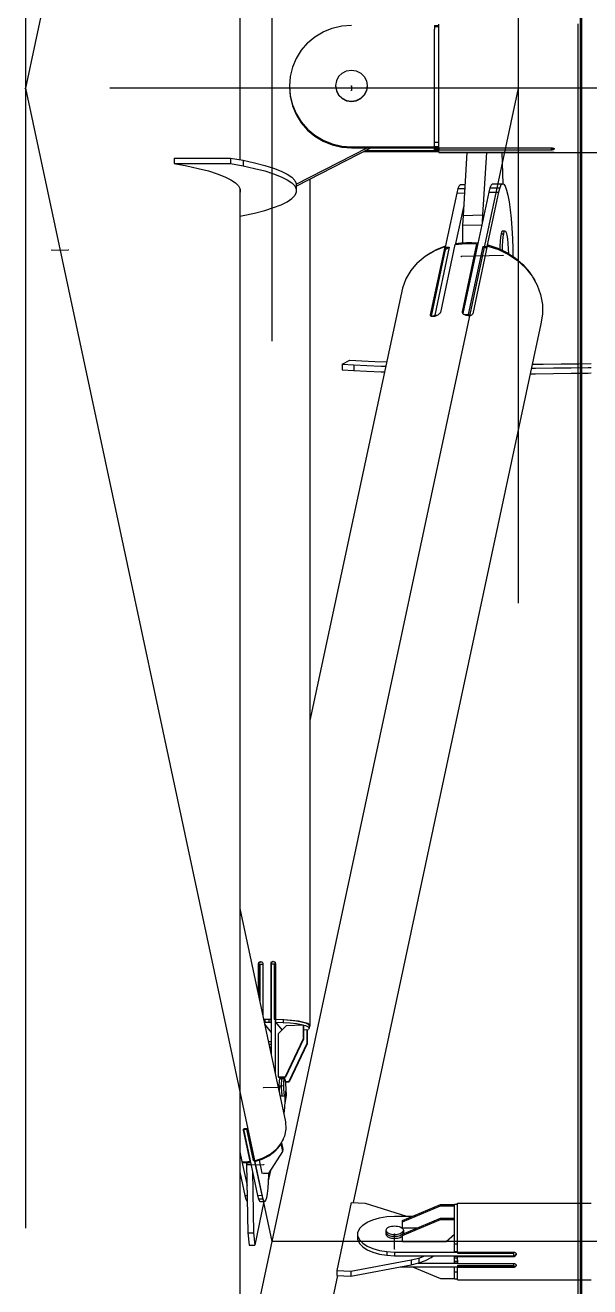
# Model space of a CAD drawing. Header units: millimetres. Extents: x 150209.93 to 150215.05, y 136675.65 to 136679.93.
# Drawn here: x 150213.5084 to 150213.5486, y 136678.8577 to 136678.9474 of the extents above; entities that cross this region are included whole.
import ezdxf

# ---------------------------------------------------------------- set-up
doc = ezdxf.new("R2010")
doc.units = ezdxf.units.MM
doc.header["$LTSCALE"] = 0.25
for name, pattern in [('CENTER', [50.8, 31.75, -6.35, 6.35, -6.35]), ('XKITLINE00', [0]), ('XKITLINE02', [4, 2, -2])]:
    doc.linetypes.add(name, pattern=pattern)

# ---------------------------------------------------------------- blocks, each defined once
blk = doc.blocks.new('çatıı')
at = {"color": 8, "linetype": 'CENTER'}
for p, q in [((22900, 17654.86), (22900, 16010.75)), ((22900, 17380.27), (23075, 16560.27)), ((22987.5, 16970.27), (22900, 16560.27)), ((22987.5, 16970.27), (22987.5, 16150.27)), ((23075, 16877.2), (23075, 15209.12)), ((23429.99, 16560.28), (22900, 16560.27)), ((22900, 16560.27), (22987.5, 16150.27)), ((23075, 16560.27), (22900, 15740.27)), ((23015.8, 16561.06), (23015.8, 16559.49)), ((22909.29, 16502.7), (22915.24, 16502.83)), ((23069.7, 16500.77), (23054.83, 16500.44)), ((22984.52, 16205.01), (22990.47, 16205.14)), ((22978.7, 16177.48), (22984.65, 16177.61)), ((23342.5, 16150.27), (22987.5, 16150.27)), ((23031.16, 16147.65), (23031.16, 16152.9))]:
    blk.add_line(p, q, dxfattribs=at)
at = {"color": 116, "linetype": 'XKITLINE02', "true_color": 0x136734}
for p, q in [((23097.15, 16090.12), (23097.15, 17150.24)), ((23097.68, 16090.06), (23097.68, 17150.18)), ((23096.3, 16537.43), (23096.3, 16583.12))]:
    blk.add_line(p, q, dxfattribs=at)
at = {"color": 8, "linetype": 'XKITLINE00'}
for p, q in [((22976.2, 16590.16), (22976.2, 16534.85)), ((23005.81, 16580.36), (23009, 16581.66)), ((23009, 16581.66), (23012.35, 16582.46)), ((23012.35, 16582.46), (23015.8, 16582.72)), ((23045.3, 16582.61), (23046.8, 16582.61)), ((23045.3, 16582.61), (23045.3, 16582.22)), ((23045.3, 16582.22), (23046.8, 16582.22)), ((23045.3, 16582.22), (23045.3, 16581.26)), ((23045.3, 16539.55), (23045.3, 16581.26)), ((23046.8, 16574.99), (23046.8, 16583.07)), ((23000.24, 16576.38), (22998, 16573.79)), ((23000.24, 16576.38), (23002.86, 16578.59)), ((23002.86, 16578.59), (23005.81, 16580.36)), ((22998, 16573.79), (22996.19, 16570.9)), ((23046.8, 16539.09), (23046.8, 16574.99)), ((22994.87, 16567.76), (22994.07, 16564.45)), ((22996.19, 16570.9), (22994.87, 16567.76)), ((22994.07, 16564.45), (22993.8, 16561.06)), ((23010.47, 16562.91), (23010.2, 16561.2)), ((23011.26, 16564.44), (23010.47, 16562.91)), ((23011.26, 16564.44), (23012.5, 16565.66)), ((23012.5, 16565.66), (23014.06, 16566.45)), ((23014.06, 16566.45), (23015.8, 16566.72)), ((23015.8, 16566.72), (23017.53, 16566.45)), ((23017.53, 16566.45), (23019.09, 16565.66)), ((23019.09, 16565.66), (23020.33, 16564.44)), ((23020.33, 16564.44), (23021.12, 16562.91)), ((23021.12, 16562.91), (23021.4, 16561.2)), ((22993.8, 16561.06), (22993.8, 16560.71)), ((22993.8, 16561.06), (22994.07, 16557.68)), ((22993.8, 16560.71), (22994.07, 16557.33)), ((23010.2, 16561.2), (23010.2, 16561.06)), ((23010.2, 16561.2), (23010.47, 16559.5)), ((23010.2, 16561.06), (23010.47, 16559.36)), ((23010.47, 16559.5), (23011.26, 16557.96)), ((23010.47, 16559.36), (23011.26, 16557.82)), ((23021.12, 16559.5), (23020.33, 16557.96)), ((23021.12, 16559.36), (23020.33, 16557.82)), ((23021.4, 16561.2), (23021.12, 16559.5)), ((23021.4, 16561.06), (23021.12, 16559.36)), ((23021.4, 16561.2), (23021.4, 16561.06)), ((22994.07, 16557.68), (22994.87, 16554.37)), ((22994.07, 16557.33), (22994.87, 16554.02)), ((22994.87, 16554.37), (22996.19, 16551.23)), ((22994.87, 16554.02), (22996.19, 16550.88)), ((23011.26, 16557.96), (23012.5, 16556.74)), ((23011.26, 16557.82), (23012.5, 16556.6)), ((23012.5, 16556.74), (23014.06, 16555.96)), ((23012.5, 16556.6), (23014.06, 16555.82)), ((23014.06, 16555.96), (23015.8, 16555.69)), ((23014.06, 16555.82), (23015.8, 16555.55)), ((23015.8, 16555.69), (23017.53, 16555.96)), ((23015.8, 16555.55), (23017.53, 16555.82)), ((23015.8, 16555.69), (23015.8, 16555.55)), ((23017.53, 16555.96), (23019.09, 16556.74)), ((23017.53, 16555.82), (23019.09, 16556.6)), ((23019.09, 16556.74), (23020.33, 16557.96)), ((23019.09, 16556.6), (23020.33, 16557.82)), ((22996.19, 16551.23), (22998, 16548.33)), ((22996.19, 16550.88), (22998, 16547.98)), ((22998, 16548.33), (23000.24, 16545.75)), ((22998, 16547.98), (23000.24, 16545.4)), ((23000.24, 16545.75), (23002.86, 16543.54)), ((23000.24, 16545.4), (23002.86, 16543.19)), ((23002.86, 16543.54), (23005.81, 16541.77)), ((23002.86, 16543.19), (23005.81, 16541.42)), ((23005.81, 16541.77), (23009, 16540.47)), ((23005.81, 16541.42), (23009, 16540.11)), ((23009, 16540.47), (23012.35, 16539.67)), ((23009, 16540.11), (23012.35, 16539.32)), ((23045.3, 16541.15), (23046.8, 16541.15)), ((22996.23, 16526.18), (23021.35, 16539.05)), ((22996.23, 16525.48), (23022.72, 16539.05)), ((23012.35, 16539.67), (23012.35, 16539.32)), ((23012.35, 16539.67), (23015.8, 16539.41)), ((23012.35, 16539.32), (23015.8, 16539.05)), ((23015.8, 16539.41), (23015.8, 16539.05)), ((23015.8, 16539.41), (23046.8, 16539.41)), ((23015.8, 16539.05), (23086.8, 16539.05)), ((23020.32, 16537.83), (23046.8, 16537.83)), ((23021.01, 16538.18), (23045.3, 16538.18)), ((23045.3, 16539.55), (23046.8, 16539.55)), ((23045.3, 16537.98), (23045.3, 16539.04)), ((23045.3, 16538.82), (23046.8, 16538.82)), ((23045.3, 16538.51), (23046.8, 16538.51)), ((23045.3, 16538.09), (23046.8, 16538.09)), ((23045.3, 16537.98), (23046.8, 16537.98)), ((23046.8, 16539.09), (23086.8, 16539.09)), ((23046.8, 16539.04), (23046.8, 16538.41)), ((23046.8, 16539.04), (23046.8, 16538.82)), ((23046.8, 16538.41), (23086.8, 16538.41)), ((23046.8, 16537.56), (23046.8, 16538.41)), ((23046.8, 16537.56), (23046.8, 16537.48)), ((23046.8, 16537.56), (23086.8, 16537.56)), ((23046.8, 16537.48), (23086.8, 16537.48)), ((23056.83, 16537.48), (23055.49, 16515.08)), ((23063.76, 16537.48), (23062.42, 16515.24)), ((23069.21, 16537.48), (23069.53, 16526.28)), ((23086.8, 16539.09), (23087.11, 16539.07)), ((23086.8, 16539.09), (23086.8, 16539.05)), ((23086.8, 16539.04), (23086.8, 16538.41)), ((23086.8, 16538.41), (23087.11, 16538.42)), ((23086.8, 16537.56), (23086.8, 16537.48)), ((23086.8, 16537.56), (23087.11, 16537.56)), ((23086.8, 16537.48), (23087.11, 16537.48)), ((23087.11, 16539.07), (23087.39, 16539.02)), ((23087.11, 16539.07), (23087.11, 16538.42)), ((23087.11, 16538.42), (23087.39, 16538.45)), ((23087.11, 16537.56), (23087.11, 16537.48)), ((23087.11, 16537.56), (23087.39, 16537.55)), ((23087.11, 16537.48), (23087.39, 16537.47)), ((23087.39, 16539.02), (23087.63, 16538.93)), ((23087.39, 16538.45), (23087.63, 16538.51)), ((23087.39, 16537.55), (23087.63, 16537.53)), ((23087.39, 16537.47), (23087.63, 16537.45)), ((23087.63, 16538.93), (23087.8, 16538.82)), ((23087.63, 16538.51), (23087.8, 16538.57)), ((23087.63, 16537.53), (23087.8, 16537.51)), ((23087.63, 16537.45), (23087.8, 16537.43)), ((23087.8, 16538.82), (23087.88, 16538.74)), ((23087.8, 16538.57), (23087.88, 16538.65)), ((23087.8, 16537.51), (23087.88, 16537.48)), ((23087.8, 16537.43), (23087.88, 16537.45)), ((23087.8, 16537.43), (23242.19, 16537.43)), ((23087.88, 16538.74), (23087.88, 16538.65)), ((23087.88, 16537.48), (23087.88, 16537.45)), ((22952.88, 16535.46), (22952.88, 16533.49)), ((22952.88, 16535.46), (22972.88, 16535.46)), ((22952.88, 16533.49), (22957.34, 16532.67)), ((22952.88, 16533.49), (22972.88, 16533.49)), ((22957.34, 16532.67), (22961.4, 16531.79)), ((22961.4, 16531.79), (22965.01, 16530.85)), ((22972.88, 16535.46), (22972.88, 16533.49)), ((22972.88, 16535.46), (22977.34, 16534.64)), ((22972.88, 16533.49), (22977.34, 16532.67)), ((22977.34, 16534.64), (22977.34, 16532.67)), ((22977.34, 16534.64), (22981.4, 16533.76)), ((22977.34, 16532.67), (22981.4, 16531.79)), ((22981.4, 16533.76), (22985.01, 16532.82)), ((22981.4, 16531.79), (22985.01, 16530.85)), ((22985.01, 16532.82), (22988.16, 16531.83)), ((22988.16, 16531.83), (22990.81, 16530.8)), ((22965.01, 16530.85), (22968.16, 16529.86)), ((22968.16, 16529.86), (22970.81, 16528.83)), ((22970.81, 16528.83), (22972.96, 16527.76)), ((22972.96, 16527.76), (22974.59, 16526.66)), ((22974.59, 16526.66), (22975.68, 16525.54)), ((22985.01, 16530.85), (22988.16, 16529.86)), ((22988.16, 16529.86), (22990.81, 16528.83)), ((22990.81, 16530.8), (22992.96, 16529.73)), ((22990.81, 16528.83), (22992.96, 16527.76)), ((22992.96, 16529.73), (22994.59, 16528.63)), ((22992.96, 16527.76), (22994.59, 16526.66)), ((22994.59, 16528.63), (22995.68, 16527.51)), ((22994.59, 16526.66), (22995.68, 16525.54)), ((22995.68, 16527.51), (22996.23, 16526.38)), ((23001.09, 16527.97), (23001.09, 16226.85)), ((22975.68, 16525.54), (22976.23, 16524.42)), ((22976.2, 16524.48), (22976.2, 16010.75)), ((22976.23, 16523.28), (22976.2, 16523.22)), ((22976.23, 16524.42), (22976.23, 16523.28)), ((22995.68, 16522.15), (22994.59, 16521.03)), ((22995.68, 16525.54), (22996.23, 16524.42)), ((22996.23, 16523.28), (22995.68, 16522.15)), ((22996.23, 16526.38), (22996.23, 16524.42)), ((22996.23, 16524.42), (22996.23, 16523.28)), ((23053.2, 16523.02), (23049.08, 16503.71)), ((23053.61, 16524.58), (23053.2, 16523.02)), ((23053.2, 16523.02), (23055.97, 16523.08)), ((23054.06, 16525.58), (23053.61, 16524.58)), ((23053.61, 16524.58), (23056.06, 16524.63)), ((23054.06, 16525.58), (23054.54, 16525.99)), ((23054.54, 16525.99), (23056.14, 16526.03)), ((23064.6, 16523.28), (23055.4, 16480.18)), ((23068.07, 16523.35), (23063.95, 16504.04)), ((23065.01, 16524.83), (23064.6, 16523.28)), ((23064.6, 16523.28), (23068.07, 16523.35)), ((23065.46, 16525.83), (23065.01, 16524.83)), ((23065.01, 16524.83), (23068.48, 16524.91)), ((23065.46, 16525.83), (23065.94, 16526.25)), ((23065.94, 16526.25), (23069.41, 16526.33)), ((23068.48, 16524.91), (23068.07, 16523.35)), ((23068.93, 16525.91), (23068.48, 16524.91)), ((23068.93, 16525.91), (23069.41, 16526.33)), ((23069.41, 16526.33), (23069.9, 16526.15)), ((23069.9, 16526.15), (23070.39, 16525.4)), ((23070.39, 16525.4), (23070.88, 16524.07)), ((23070.88, 16524.07), (23071.34, 16522.21)), ((23071.34, 16522.21), (23071.78, 16519.86)), ((22985.01, 16516.84), (22988.16, 16517.84)), ((22988.16, 16517.84), (22990.81, 16518.87)), ((22990.81, 16518.87), (22992.96, 16519.94)), ((22992.96, 16519.94), (22994.59, 16521.03)), ((23055.69, 16518.53), (23052.83, 16505.1)), ((23071.78, 16519.86), (23072.17, 16517.08)), ((22976.2, 16514.81), (22977.34, 16515.02)), ((22977.34, 16515.02), (22981.4, 16515.91)), ((22981.4, 16515.91), (22985.01, 16516.84)), ((23055.49, 16515.08), (23055.32, 16511.55)), ((23055.49, 16515.08), (23062.42, 16515.24)), ((23062.42, 16515.24), (23062.29, 16512.48)), ((23072.17, 16517.08), (23072.5, 16513.93)), ((23072.5, 16513.93), (23072.78, 16510.5)), ((23055.32, 16511.55), (23055.23, 16507.77)), ((23055.32, 16511.55), (23062.13, 16511.7)), ((23069.19, 16509.28), (23068.97, 16508.52)), ((23069.44, 16509.61), (23069.19, 16509.28)), ((23069.44, 16509.61), (23070.23, 16509.63)), ((23069.99, 16509.3), (23069.77, 16508.54)), ((23070.23, 16509.63), (23069.99, 16509.3)), ((23070.23, 16509.63), (23070.49, 16509.51)), ((23070.49, 16509.51), (23070.75, 16508.96)), ((23070.75, 16508.96), (23071, 16508)), ((23072.78, 16510.5), (23072.99, 16506.87)), ((23045.98, 16502.95), (23049.19, 16504.22)), ((23052.56, 16504.74), (23047.4, 16480.6)), ((23052.56, 16504.74), (23056.4, 16505.1)), ((23052.82, 16505.09), (23052.75, 16504.76)), ((23052.82, 16505.09), (23054.73, 16505.34)), ((23054.73, 16505.34), (23054.64, 16504.94)), ((23054.73, 16505.34), (23056.66, 16505.45)), ((23060.29, 16504.92), (23055.14, 16480.77)), ((23055.23, 16507.77), (23055.22, 16505.37)), ((23056.4, 16505.1), (23060.29, 16504.92)), ((23056.66, 16505.45), (23058.61, 16505.43)), ((23058.61, 16505.43), (23058.51, 16505)), ((23058.61, 16505.43), (23060.55, 16505.27)), ((23064.03, 16504.23), (23058.88, 16480.09)), ((23060.29, 16504.92), (23060.39, 16503.87)), ((23060.55, 16505.27), (23060.35, 16504.3)), ((23060.35, 16504.3), (23060.41, 16503.64)), ((23060.55, 16505.27), (23060.61, 16504.6)), ((23064.03, 16504.23), (23064.28, 16504.18)), ((23064.29, 16504.57), (23064.21, 16504.2)), ((23064.28, 16504.18), (23068.05, 16502.93)), ((23064.29, 16504.57), (23067.76, 16503.44)), ((23068.65, 16505.9), (23068.56, 16504.17)), ((23068.79, 16507.38), (23068.65, 16505.9)), ((23068.97, 16508.52), (23068.79, 16507.38)), ((23068.97, 16508.52), (23069.77, 16508.54)), ((23069.36, 16504.19), (23069.33, 16502.69)), ((23069.44, 16505.92), (23069.36, 16504.19)), ((23069.58, 16507.39), (23069.44, 16505.92)), ((23069.77, 16508.54), (23069.58, 16507.39)), ((23071, 16508), (23071.22, 16506.68)), ((23071.22, 16506.68), (23071.4, 16505.07)), ((23071.4, 16505.07), (23071.54, 16503.23)), ((23072.99, 16506.87), (23073.13, 16503.13)), ((23039.2, 16498.19), (23041.99, 16500.52)), ((23041.99, 16500.52), (23045.19, 16502.42)), ((23042.41, 16500.77), (23043.02, 16501.26)), ((23043.02, 16501.26), (23045.98, 16502.95)), ((23048.96, 16503.9), (23043.81, 16479.75)), ((23049.06, 16502.82), (23044.04, 16479.31)), ((23049.15, 16502.96), (23044.09, 16479.29)), ((23045.19, 16502.42), (23048.72, 16503.84)), ((23050.54, 16503.74), (23045.38, 16479.6)), ((23045.98, 16502.95), (23045.93, 16502.72)), ((23048.72, 16503.84), (23048.96, 16503.9)), ((23048.96, 16503.9), (23049.06, 16502.82)), ((23049.09, 16503.59), (23049.02, 16503.27)), ((23049.02, 16503.27), (23049.08, 16502.64)), ((23049.08, 16503.71), (23050.54, 16503.74)), ((23049.08, 16503.71), (23049.15, 16502.96)), ((23049.15, 16502.96), (23050.54, 16503.74)), ((23060.39, 16503.87), (23055.34, 16480.24)), ((23062.49, 16504.01), (23057.33, 16479.86)), ((23062.49, 16504.01), (23063.95, 16504.04)), ((23062.49, 16504.01), (23063.84, 16503.37)), ((23063.95, 16504.04), (23063.96, 16503.91)), ((23067.76, 16503.44), (23067.68, 16503.06)), ((23067.76, 16503.44), (23071.03, 16501.88)), ((23068.05, 16502.93), (23071.59, 16501.18)), ((23068.56, 16504.17), (23068.54, 16503.06)), ((23071.03, 16501.88), (23074.02, 16499.92)), ((23071.54, 16503.23), (23071.62, 16501.49)), ((23071.59, 16501.18), (23074.81, 16498.98)), ((23073.13, 16503.13), (23073.17, 16500.48)), ((23074.02, 16499.92), (23076.68, 16497.62)), ((23036.88, 16495.48), (23035.1, 16492.46)), ((23039.2, 16498.19), (23036.88, 16495.48)), ((23074.81, 16498.98), (23077.62, 16496.39)), ((23076.68, 16497.62), (23078.95, 16495.01)), ((23077.62, 16496.39), (23079.97, 16493.46)), ((23035.1, 16492.46), (23033.89, 16489.2)), ((23078.95, 16495.01), (23079.86, 16493.58)), ((23079.97, 16493.46), (23081.78, 16490.27)), ((23080.13, 16493.17), (23080.78, 16492.16)), ((23080.78, 16492.16), (23081.03, 16491.58)), ((23033.89, 16489.2), (23001.09, 16335.51)), ((23081.78, 16490.27), (23083.02, 16486.9)), ((23083.02, 16486.9), (23083.65, 16483.42)), ((23083.65, 16483.42), (23083.67, 16479.94)), ((23043.81, 16479.75), (23043.81, 16479.56)), ((23043.81, 16479.56), (23043.9, 16479.41)), ((23043.9, 16479.41), (23044.08, 16479.29)), ((23044.08, 16479.29), (23044.34, 16479.22)), ((23044.34, 16479.22), (23044.65, 16479.19)), ((23044.65, 16479.19), (23045.02, 16479.22)), ((23044.66, 16479.19), (23045.38, 16479.6)), ((23045.02, 16479.22), (23045.41, 16479.29)), ((23045.38, 16479.6), (23046.32, 16479.62)), ((23045.41, 16479.29), (23045.82, 16479.41)), ((23045.82, 16479.41), (23046.21, 16479.56)), ((23046.21, 16479.56), (23046.58, 16479.75)), ((23046.58, 16479.75), (23046.89, 16479.96)), ((23046.89, 16479.96), (23047.14, 16480.18)), ((23047.28, 16480.36), (23047.14, 16480.18)), ((23047.32, 16480.4), (23047.28, 16480.36)), ((23047.4, 16480.6), (23047.32, 16480.4)), ((23055.14, 16480.77), (23055.14, 16480.57)), ((23055.14, 16480.57), (23055.16, 16480.53)), ((23055.16, 16480.53), (23055.24, 16480.36)), ((23055.24, 16480.36), (23055.42, 16480.15)), ((23055.42, 16480.15), (23055.69, 16479.95)), ((23055.69, 16479.95), (23056.02, 16479.78)), ((23055.93, 16479.83), (23057.33, 16479.86)), ((23056.02, 16479.78), (23056.4, 16479.64)), ((23056.4, 16479.64), (23056.81, 16479.54)), ((23056.81, 16479.54), (23057.24, 16479.49)), ((23057.24, 16479.49), (23057.64, 16479.48)), ((23057.33, 16479.86), (23058.05, 16479.53)), ((23057.64, 16479.48), (23058.02, 16479.52)), ((23058.02, 16479.52), (23058.35, 16479.61)), ((23058.35, 16479.61), (23058.61, 16479.73)), ((23058.61, 16479.73), (23058.79, 16479.9)), ((23058.88, 16480.09), (23058.79, 16479.9)), ((23083.67, 16479.94), (23083.06, 16476.53)), ((23083.06, 16476.53), (23016.39, 16164.09)), ((23012.47, 16462.15), (23015.28, 16463.58)), ((23012.47, 16462.15), (23016.7, 16461.91)), ((23012.47, 16462.15), (23012.47, 16460.15)), ((23012.47, 16460.15), (23016.7, 16459.92)), ((23015.28, 16463.58), (23019.51, 16463.35)), ((23016.7, 16461.91), (23021.33, 16461.7)), ((23016.7, 16461.91), (23016.7, 16459.92)), ((23016.7, 16459.92), (23021.33, 16459.7)), ((23019.51, 16463.35), (23024.15, 16463.13)), ((23021.33, 16461.7), (23026.33, 16461.5)), ((23021.33, 16459.7), (23026.33, 16459.5)), ((23024.15, 16463.13), (23028.29, 16462.97)), ((23026.33, 16461.5), (23027.96, 16461.45)), ((23026.33, 16459.5), (23027.54, 16459.46)), ((23079.7, 16460.79), (23081.16, 16460.79)), ((23080.01, 16462.21), (23083.97, 16462.22)), ((23081.16, 16460.79), (23087.54, 16460.84)), ((23083.97, 16462.22), (23090.35, 16462.27)), ((23087.54, 16460.84), (23093.81, 16460.92)), ((23090.35, 16462.27), (23096.62, 16462.35)), ((23093.81, 16460.92), (23099.93, 16461.02)), ((23096.62, 16462.35), (23101, 16462.42)), ((23099.93, 16461.02), (23101, 16461.04)), ((23079.28, 16458.79), (23081.16, 16458.79)), ((23081.16, 16458.79), (23087.54, 16458.84)), ((23087.54, 16458.84), (23093.81, 16458.92)), ((23093.81, 16458.92), (23099.93, 16459.02)), ((23099.93, 16459.02), (23101, 16459.04)), ((22976.2, 16268.62), (22992.38, 16192.77)), ((22982.75, 16249.18), (22982.69, 16248.92)), ((22982.69, 16248.92), (22982.77, 16248.81)), ((22982.69, 16248.92), (22982.69, 16238.19)), ((22982.85, 16249.42), (22982.75, 16249.18)), ((22982.81, 16249.08), (22982.77, 16248.81)), ((22982.77, 16248.81), (22982.77, 16237.8)), ((22982.93, 16249.32), (22982.81, 16249.08)), ((22982.85, 16248.85), (22983.26, 16248.9)), ((22982.85, 16248.85), (22982.85, 16237.45)), ((22983.03, 16249.61), (22982.87, 16249.44)), ((22982.96, 16249.35), (22982.93, 16249.32)), ((22983.11, 16249.51), (22982.96, 16249.35)), ((22983.03, 16249.61), (22983.26, 16249.74)), ((22983.11, 16249.51), (22983.34, 16249.64)), ((22983.26, 16249.74), (22983.52, 16249.79)), ((22983.26, 16248.9), (22984.3, 16248.92)), ((22983.26, 16248.9), (22983.26, 16235.51)), ((22983.34, 16249.64), (22983.6, 16249.69)), ((22983.52, 16249.79), (22983.78, 16249.76)), ((22983.6, 16249.69), (22983.85, 16249.66)), ((22983.78, 16249.76), (22984.01, 16249.65)), ((22983.85, 16249.66), (22984.09, 16249.55)), ((22984.01, 16249.65), (22984.19, 16249.48)), ((22984.09, 16249.55), (22984.22, 16249.43)), ((22984.19, 16249.48), (22984.31, 16249.25)), ((22984.3, 16248.92), (22984.35, 16248.86)), ((22984.3, 16248.92), (22984.3, 16230.64)), ((22984.31, 16249.25), (22984.35, 16248.99)), ((22984.35, 16248.99), (22984.35, 16230.42)), ((22987.17, 16249.31), (22987.13, 16249.05)), ((22987.13, 16249.05), (22987.2, 16248.95)), ((22987.13, 16249.05), (22987.13, 16229.33)), ((22987.29, 16249.54), (22987.17, 16249.31)), ((22987.17, 16249.31), (22987.25, 16249.21)), ((22987.25, 16249.21), (22987.2, 16248.95)), ((22987.2, 16248.95), (22987.2, 16229.23)), ((22987.37, 16249.44), (22987.25, 16249.21)), ((22987.28, 16248.99), (22988.31, 16249.01)), ((22987.28, 16248.99), (22987.28, 16216.7)), ((22987.29, 16249.54), (22987.48, 16249.73)), ((22987.37, 16249.44), (22987.56, 16249.63)), ((22987.48, 16249.73), (22987.72, 16249.85)), ((22987.56, 16249.63), (22987.79, 16249.75)), ((22987.72, 16249.85), (22987.98, 16249.89)), ((22987.79, 16249.75), (22988.06, 16249.79)), ((22987.98, 16249.89), (22988.25, 16249.85)), ((22988.06, 16249.79), (22988.32, 16249.75)), ((22988.25, 16249.85), (22988.48, 16249.73)), ((22988.31, 16249.01), (22988.8, 16248.98)), ((22988.31, 16249.01), (22988.31, 16229.29)), ((22988.32, 16249.75), (22988.56, 16249.63)), ((22988.48, 16249.73), (22988.67, 16249.55)), ((22988.56, 16249.63), (22988.69, 16249.51)), ((22988.67, 16249.55), (22988.77, 16249.31)), ((22988.77, 16249.31), (22988.84, 16249.05)), ((22988.8, 16248.98), (22988.84, 16248.92)), ((22988.8, 16248.98), (22988.8, 16229.26)), ((22988.84, 16249.05), (22988.84, 16229.34)), ((22987.2, 16245.4), (22987.28, 16245.36)), ((22987.2, 16245.31), (22987.27, 16245.3)), ((22987.2, 16245.22), (22987.28, 16245.13)), ((22984.59, 16229.28), (22985.72, 16229.33)), ((22984.6, 16229.23), (22985.08, 16229.24)), ((22984.81, 16228.25), (22985.08, 16228.26)), ((22984.97, 16227.49), (22987.28, 16224.56)), ((22985.08, 16229.24), (22985.77, 16229.26)), ((22985.08, 16229.24), (22985.08, 16228.26)), ((22985.08, 16228.26), (22985.77, 16228.28)), ((22985.72, 16229.33), (22987.13, 16229.33)), ((22985.77, 16229.26), (22986.47, 16229.27)), ((22985.77, 16228.28), (22986.47, 16228.29)), ((22986.47, 16229.27), (22987.17, 16229.28)), ((22986.47, 16229.27), (22986.47, 16228.29)), ((22986.47, 16228.29), (22987.17, 16228.29)), ((22987.13, 16229.33), (22987.2, 16229.23)), ((22987.17, 16229.28), (22987.17, 16228.29)), ((22987.17, 16229.28), (22987.28, 16229.14)), ((22987.17, 16228.29), (22987.28, 16228.16)), ((22988.31, 16229.29), (22988.76, 16229.3)), ((22988.76, 16229.3), (22988.8, 16229.26)), ((22988.76, 16229.3), (22988.76, 16209.73)), ((22988.84, 16229.34), (22988.89, 16229.27)), ((22988.84, 16229.34), (22991.77, 16229.23)), ((22988.89, 16229.27), (22988.89, 16228.28)), ((22988.89, 16229.27), (22991.55, 16229.17)), ((22988.89, 16228.28), (22991.1, 16225.47)), ((22988.89, 16228.28), (22991.55, 16228.19)), ((22992.73, 16227.12), (22989.75, 16224.1)), ((22991.55, 16229.17), (22991.55, 16228.19)), ((22991.55, 16229.17), (22994.03, 16228.99)), ((22991.55, 16228.19), (22994.03, 16228.01)), ((22991.77, 16229.23), (22994.54, 16229.02)), ((22992.73, 16227.12), (22998.68, 16227.25)), ((22994.03, 16228.99), (22996.25, 16228.73)), ((22994.03, 16228.01), (22996.25, 16227.74)), ((22994.54, 16229.02), (22996.97, 16228.71)), ((22996.25, 16228.73), (22998.09, 16228.39)), ((22996.25, 16227.74), (22998.09, 16227.41)), ((22996.97, 16228.71), (22998.92, 16228.31)), ((22998.09, 16228.39), (22999.49, 16228)), ((22998.09, 16227.41), (22998.66, 16227.25)), ((22998.68, 16227.25), (22998.81, 16227.09)), ((22998.68, 16227.25), (22998.68, 16222.32)), ((22998.68, 16227.24), (22999.49, 16227.02)), ((22998.81, 16227.09), (22998.81, 16222.16)), ((22998.92, 16228.31), (23000.29, 16227.86)), ((22999.49, 16228), (23000.39, 16227.58)), ((22999.49, 16227.02), (23000.39, 16226.59)), ((23000.29, 16227.86), (23001.03, 16227.36)), ((23000.39, 16227.58), (23000.74, 16227.12)), ((23000.39, 16226.59), (23000.74, 16226.14)), ((23000.74, 16226.14), (23000.54, 16225.68)), ((23000.74, 16227.12), (23000.74, 16226.14)), ((23000.74, 16226.57), (23001.09, 16226.85)), ((23001.03, 16227.36), (23001.09, 16226.85)), ((22989.75, 16224.1), (22989.75, 16208.82)), ((22998.68, 16222.32), (22992.23, 16208.87)), ((22998.81, 16222.16), (22992.36, 16208.7)), ((22998.68, 16222.32), (22998.81, 16222.16)), ((22998.81, 16225.56), (22999.98, 16225.59)), ((22999.98, 16225.59), (23000.11, 16225.42)), ((22999.98, 16225.59), (22999.98, 16220.66)), ((23000.1, 16225.43), (23000.54, 16225.68)), ((23000.11, 16225.42), (23000.11, 16220.5)), ((22986.28, 16221.36), (22987.28, 16221.38)), ((22986.47, 16220.47), (22987.28, 16220.49)), ((22986.72, 16219.33), (22987.17, 16219.34)), ((22987.17, 16219.34), (22986.94, 16218.26)), ((22987.28, 16219.74), (22987.17, 16219.34)), ((22999.98, 16220.66), (22993.53, 16207.21)), ((23000.11, 16220.5), (22993.66, 16207.04)), ((22999.98, 16220.66), (23000.11, 16220.5)), ((22989.75, 16208.82), (22992.23, 16208.87)), ((22989.75, 16208.82), (22989.88, 16208.65)), ((22989.88, 16208.65), (22992.36, 16208.7)), ((22990.33, 16208.19), (22990.27, 16208.05)), ((22990.33, 16208.19), (22990.4, 16208.24)), ((22990.4, 16208.24), (22991.19, 16208.26)), ((22991.06, 16208.68), (22991.06, 16208.26)), ((22991.12, 16208.21), (22991.06, 16208.06)), ((22991.12, 16208.21), (22991.06, 16208.06)), ((22991.12, 16208.21), (22991.19, 16208.26)), ((22991.12, 16208.21), (22991.19, 16208.26)), ((22991.19, 16208.26), (22991.99, 16208.28)), ((22991.92, 16208.23), (22991.85, 16208.08)), ((22991.92, 16208.23), (22991.99, 16208.28)), ((22991.99, 16208.28), (22992.06, 16208.23)), ((22992.06, 16208.23), (22992.13, 16208.1)), ((22992.23, 16208.87), (22992.36, 16208.7)), ((22990.09, 16206.67), (22990.07, 16206.18)), ((22990.07, 16206.18), (22990.07, 16205.66)), ((22990.07, 16205.66), (22990.86, 16205.67)), ((22990.07, 16205.66), (22990.07, 16205.12)), ((22990.07, 16205.12), (22990.09, 16204.58)), ((22990.12, 16207.12), (22990.09, 16206.67)), ((22990.09, 16204.58), (22990.12, 16204.06)), ((22990.16, 16207.5), (22990.12, 16207.12)), ((22990.12, 16204.06), (22990.16, 16203.57)), ((22990.21, 16207.81), (22990.16, 16207.5)), ((22990.27, 16208.05), (22990.21, 16207.81)), ((22990.87, 16206.2), (22990.86, 16205.67)), ((22990.87, 16206.2), (22990.86, 16205.67)), ((22990.86, 16205.67), (22991.65, 16205.69)), ((22990.86, 16205.67), (22990.87, 16205.14)), ((22990.86, 16205.67), (22990.87, 16205.14)), ((22990.88, 16206.69), (22990.87, 16206.2)), ((22990.88, 16206.69), (22990.87, 16206.2)), ((22990.87, 16205.14), (22990.88, 16204.6)), ((22990.87, 16205.14), (22990.88, 16204.6)), ((22990.91, 16207.13), (22990.88, 16206.69)), ((22990.91, 16207.13), (22990.88, 16206.69)), ((22990.88, 16204.6), (22990.91, 16204.08)), ((22990.88, 16204.6), (22990.91, 16204.08)), ((22990.95, 16207.52), (22990.91, 16207.13)), ((22990.95, 16207.52), (22990.91, 16207.13)), ((22990.91, 16204.08), (22990.95, 16203.59)), ((22990.91, 16204.08), (22990.95, 16203.59)), ((22991, 16207.83), (22990.95, 16207.52)), ((22991, 16207.83), (22990.95, 16207.52)), ((22991.06, 16208.06), (22991, 16207.83)), ((22991.06, 16208.06), (22991, 16207.83)), ((22991.66, 16206.22), (22991.65, 16205.69)), ((22991.65, 16205.69), (22991.66, 16205.15)), ((22991.68, 16206.71), (22991.66, 16206.22)), ((22991.66, 16205.15), (22991.68, 16204.62)), ((22991.71, 16207.15), (22991.68, 16206.71)), ((22991.68, 16204.62), (22991.71, 16204.1)), ((22991.75, 16207.54), (22991.71, 16207.15)), ((22991.71, 16204.1), (22991.75, 16203.61)), ((22991.8, 16207.85), (22991.75, 16207.54)), ((22991.85, 16208.08), (22991.8, 16207.85)), ((22992.13, 16208.1), (22992.19, 16207.87)), ((22992.19, 16207.87), (22992.26, 16207.57)), ((22992.26, 16207.57), (22992.32, 16207.19)), ((22992.32, 16207.18), (22993.53, 16207.21)), ((22992.32, 16207.19), (22992.37, 16206.75)), ((22992.34, 16207.01), (22993.66, 16207.04)), ((22992.37, 16206.75), (22992.41, 16206.26)), ((22992.41, 16206.26), (22992.44, 16205.74)), ((22992.44, 16205.74), (22992.45, 16205.2)), ((22992.45, 16204.14), (22992.44, 16203.65)), ((22992.45, 16205.2), (22992.46, 16204.66)), ((22992.46, 16204.66), (22992.45, 16204.14)), ((22992.46, 16204.48), (22992.67, 16202.14)), ((22993.53, 16207.21), (22993.66, 16207.04)), ((22990.16, 16203.57), (22990.21, 16203.13)), ((22990.21, 16203.13), (22990.27, 16202.75)), ((22990.27, 16202.75), (22990.33, 16202.45)), ((22990.33, 16202.45), (22990.4, 16202.22)), ((22990.4, 16202.22), (22990.47, 16202.09)), ((22990.47, 16202.09), (22991.26, 16202.1)), ((22990.47, 16202.09), (22990.54, 16202.04)), ((22990.54, 16202.04), (22991.33, 16202.06)), ((22990.95, 16203.59), (22991, 16203.15)), ((22990.95, 16203.59), (22991, 16203.15)), ((22991, 16203.15), (22991.06, 16202.77)), ((22991, 16203.15), (22991.06, 16202.77)), ((22991.06, 16202.77), (22991.12, 16202.46)), ((22991.06, 16202.77), (22991.12, 16202.46)), ((22991.12, 16202.46), (22991.19, 16202.24)), ((22991.12, 16202.46), (22991.19, 16202.24)), ((22991.19, 16202.24), (22991.26, 16202.1)), ((22991.19, 16202.24), (22991.26, 16202.1)), ((22991.26, 16202.1), (22992.06, 16202.12)), ((22991.26, 16202.1), (22991.33, 16202.06)), ((22991.26, 16202.1), (22991.33, 16202.06)), ((22991.33, 16202.06), (22992.13, 16202.08)), ((22991.75, 16203.61), (22991.8, 16203.17)), ((22991.8, 16203.17), (22991.85, 16202.79)), ((22991.85, 16202.79), (22991.92, 16202.48)), ((22991.92, 16202.48), (22991.99, 16202.26)), ((22991.99, 16202.26), (22992.06, 16202.12)), ((22992.14, 16200.33), (22992.03, 16197.9)), ((22992.06, 16202.12), (22992.13, 16202.08)), ((22992.67, 16202.14), (22992.1, 16199.41)), ((22992.13, 16202.08), (22992.19, 16202.13)), ((22992.16, 16202.11), (22992.14, 16200.33)), ((22992.26, 16202.27), (22992.19, 16202.13)), ((22992.32, 16202.51), (22992.26, 16202.27)), ((22992.37, 16202.82), (22992.32, 16202.51)), ((22992.41, 16203.2), (22992.37, 16202.82)), ((22992.44, 16203.65), (22992.41, 16203.2)), ((22991.85, 16195.79), (22991.81, 16195.48)), ((22992.03, 16197.9), (22991.85, 16195.79)), ((22977.42, 16190.2), (22977.59, 16190.33)), ((22977.46, 16190.24), (22978.48, 16190.26)), ((22977.59, 16190.33), (22977.81, 16190.43)), ((22977.81, 16190.43), (22978.06, 16190.48)), ((22978.06, 16190.48), (22978.33, 16190.49)), ((22978.33, 16190.49), (22978.58, 16190.45)), ((22978.48, 16190.26), (22978.74, 16190.39)), ((22978.48, 16190.26), (22980.85, 16179.13)), ((22978.58, 16190.45), (22978.79, 16190.36)), ((22978.79, 16190.36), (22978.92, 16190.24)), ((22992.56, 16190.25), (22992.06, 16187.72)), ((22992.38, 16192.77), (22992.56, 16190.25)), ((22977.33, 16190.06), (22977.32, 16189.91)), ((22977.32, 16189.91), (22979.69, 16178.78)), ((22977.42, 16190.2), (22977.33, 16190.06)), ((22977.4, 16190.17), (22979.73, 16179.28)), ((22977.44, 16190.22), (22982.46, 16166.69)), ((22977.61, 16189.44), (22977.6, 16189.25)), ((22978.92, 16190.24), (22979.01, 16190.12)), ((22979.01, 16190.12), (22981.39, 16178.99)), ((22992.06, 16187.72), (22990.9, 16185.3)), ((22991.45, 16186.34), (22991.15, 16185.81)), ((22991.55, 16186.65), (22991.45, 16186.34)), ((22976.2, 16182.1), (22976.92, 16178.72)), ((22986.5, 16180.79), (22988.57, 16182.37)), ((22991.34, 16182.31), (22986.5, 16174.65)), ((22986.89, 16181.27), (22989.15, 16183.12)), ((22990.24, 16184.24), (22988.57, 16182.37)), ((22990.9, 16185.3), (22989.15, 16183.12)), ((22990.72, 16185.07), (22990.24, 16184.24)), ((22990.75, 16185.09), (22991.34, 16182.31)), ((22990.93, 16185.35), (22991.4, 16183.14)), ((22991.4, 16183.14), (22991.34, 16182.31)), ((22976.91, 16178.72), (22978.73, 16170.16)), ((22976.92, 16178.72), (22978.3, 16178.62)), ((22976.99, 16178.71), (22977.05, 16178.42)), ((22977.05, 16178.42), (22977.74, 16178.39)), ((22977.69, 16178.66), (22977.74, 16178.39)), ((22977.74, 16178.39), (22978.44, 16178.39)), ((22978.3, 16178.62), (22979.69, 16178.78)), ((22978.44, 16178.39), (22979.13, 16178.42)), ((22978.58, 16178.4), (22978.59, 16177.79)), ((22978.59, 16177.79), (22980.09, 16177.83)), ((22978.59, 16177.79), (22979.06, 16153.36)), ((22979.07, 16178.71), (22979.13, 16178.42)), ((22979.13, 16178.42), (22979.83, 16178.48)), ((22979.73, 16179.28), (22979.69, 16178.78)), ((22979.74, 16179.46), (22979.71, 16179.04)), ((22979.71, 16179.04), (22979.83, 16178.48)), ((22979.86, 16178.9), (22979.83, 16178.48)), ((22980.85, 16179.13), (22981.31, 16179.35)), ((22980.85, 16179.13), (22981.3, 16179.14)), ((22981.31, 16179.34), (22981.3, 16179.14)), ((22981.3, 16179.14), (22983.95, 16166.73)), ((22981.39, 16178.99), (22984.24, 16179.87)), ((22981.48, 16179.01), (22981.53, 16178.77)), ((22981.53, 16178.77), (22984.12, 16179.57)), ((22983.03, 16179.23), (22984.02, 16174.6)), ((22984.07, 16179.81), (22984.12, 16179.57)), ((22984.12, 16179.57), (22986.5, 16180.79)), ((22984.24, 16179.87), (22986.89, 16181.27)), ((22976.2, 16175.05), (22978, 16166.6)), ((22976.2, 16174.42), (22976.33, 16174.43)), ((22980.62, 16175.34), (22981.04, 16153.41)), ((22984.02, 16174.6), (22986.5, 16174.65)), ((22984.62, 16174.61), (22984.62, 16174.6)), ((22984.62, 16174.6), (22984.69, 16174.51)), ((22984.69, 16174.51), (22984.76, 16174.53)), ((22984.69, 16174.51), (22985.48, 16174.53)), ((22985.41, 16174.63), (22985.41, 16174.61)), ((22985.41, 16174.63), (22985.41, 16174.61)), ((22985.41, 16174.61), (22985.48, 16174.53)), ((22985.41, 16174.61), (22985.48, 16174.53)), ((22985.48, 16174.53), (22986.28, 16174.55)), ((22985.48, 16174.53), (22985.55, 16174.54)), ((22985.48, 16174.53), (22985.55, 16174.54)), ((22986.2, 16174.65), (22986.21, 16174.63)), ((22986.21, 16174.63), (22986.28, 16174.55)), ((22986.35, 16174.04), (22986.27, 16171.49)), ((22987.05, 16175.51), (22986.28, 16171.9)), ((22986.28, 16174.55), (22986.35, 16174.56)), ((22986.4, 16174.65), (22986.35, 16174.56)), ((22986.35, 16174.56), (22986.35, 16174.04)), ((22986.12, 16169.22), (22985.91, 16167.31)), ((22986.27, 16171.49), (22986.12, 16169.22)), ((22978, 16166.6), (22978.8, 16166.61)), ((22978, 16166.6), (22978.34, 16165.32)), ((22978.34, 16165.32), (22978.83, 16165.33)), ((22978.34, 16165.32), (22978.69, 16164.57)), ((22978.69, 16164.57), (22978.84, 16164.49)), ((22984.72, 16164.51), (22981.45, 16149.03)), ((22982.46, 16166.69), (22983.95, 16166.73)), ((22982.46, 16166.69), (22982.8, 16165.42)), ((22982.8, 16165.42), (22984.29, 16165.45)), ((22982.8, 16165.42), (22983.16, 16164.67)), ((22983.16, 16164.67), (22983.51, 16164.49)), ((22983.51, 16164.49), (22985, 16164.52)), ((22983.95, 16166.73), (22984.29, 16165.45)), ((22984.29, 16165.45), (22984.64, 16164.7)), ((22984.64, 16164.7), (22985, 16164.52)), ((22985.34, 16164.91), (22985, 16164.52)), ((22985.65, 16165.85), (22985.34, 16164.91)), ((22985.91, 16167.31), (22985.65, 16165.85)), ((23015.73, 16164.13), (23010.58, 16139.98)), ((23015.73, 16164.13), (23020.7, 16163.88)), ((23020.7, 16163.88), (23035.36, 16159.26)), ((23033.96, 16157.75), (23047.46, 16163.44)), ((23047.46, 16163.44), (23047.46, 16162.95)), ((23047.46, 16163.44), (23052.46, 16163.44)), ((23052.46, 16163.52), (23052.46, 16163.44)), ((23052.46, 16163.52), (23053.46, 16163.52)), ((23052.46, 16163.44), (23052.46, 16163.41)), ((23052.46, 16158.12), (23052.46, 16163.41)), ((23053.46, 16163.9), (23101, 16163.9)), ((23053.46, 16146.54), (23053.46, 16163.9)), ((23025.83, 16158.71), (23028.43, 16159.12)), ((23028.43, 16159.12), (23031.16, 16159.26)), ((23031.16, 16159.26), (23037.53, 16159.26)), ((23033.96, 16157.27), (23047.46, 16162.95)), ((23047.46, 16162.95), (23052.46, 16162.95)), ((23018.7, 16154.86), (23018.13, 16153.56)), ((23019.81, 16156.08), (23018.7, 16154.86)), ((23019.81, 16156.08), (23021.42, 16157.15)), ((23021.42, 16157.15), (23023.46, 16158.04)), ((23023.46, 16158.04), (23025.83, 16158.71)), ((23028.1, 16154.56), (23028.06, 16154.3)), ((23028.24, 16154.81), (23028.1, 16154.56)), ((23028.47, 16155.05), (23028.24, 16154.81)), ((23028.47, 16155.05), (23028.78, 16155.26)), ((23028.78, 16155.26), (23029.16, 16155.45)), ((23029.16, 16155.45), (23029.61, 16155.6)), ((23029.61, 16155.6), (23030.1, 16155.71)), ((23030.1, 16155.71), (23030.62, 16155.78)), ((23030.62, 16155.78), (23031.16, 16155.8)), ((23031.16, 16155.8), (23031.7, 16155.78)), ((23031.7, 16155.78), (23032.22, 16155.71)), ((23032.22, 16155.71), (23032.71, 16155.6)), ((23032.71, 16155.6), (23033.15, 16155.45)), ((23033.15, 16155.45), (23033.53, 16155.26)), ((23033.53, 16155.26), (23033.84, 16155.05)), ((23033.84, 16155.05), (23034.07, 16154.81)), ((23033.96, 16152.9), (23047.46, 16158.58)), ((23033.96, 16152.41), (23047.46, 16158.1)), ((23033.96, 16155.08), (23033.96, 16157.75)), ((23033.96, 16155.08), (23039.14, 16155.08)), ((23034.07, 16154.81), (23034.21, 16154.56)), ((23034.21, 16154.56), (23034.26, 16154.3)), ((23047.46, 16158.58), (23047.46, 16158.1)), ((23047.46, 16158.58), (23052.46, 16158.58)), ((23047.46, 16158.1), (23052.46, 16158.1)), ((23052.46, 16158.12), (23052.46, 16158.1)), ((23052.46, 16158.1), (23052.46, 16158.08)), ((23052.46, 16152.12), (23052.46, 16158.08)), ((22979.06, 16153.36), (22981.04, 16153.41)), ((22979.06, 16153.36), (22979.47, 16148.99)), ((22981.04, 16153.41), (22981.45, 16149.03)), ((23018.13, 16150.92), (23018.13, 16153.56)), ((23018.13, 16152.23), (23018.7, 16150.93)), ((23018.13, 16150.92), (23018.7, 16149.62)), ((23018.7, 16150.93), (23019.81, 16149.72)), ((23028.06, 16154.3), (23028.1, 16154.04)), ((23028.06, 16154.3), (23028.06, 16153.6)), ((23028.06, 16153.6), (23028.06, 16152.9)), ((23028.06, 16153.6), (23028.1, 16153.34)), ((23028.06, 16153.6), (23028.1, 16153.34)), ((23028.06, 16152.9), (23028.1, 16152.64)), ((23028.1, 16154.04), (23028.24, 16153.78)), ((23028.1, 16153.34), (23028.24, 16153.08)), ((23028.1, 16153.34), (23028.24, 16153.08)), ((23028.1, 16152.64), (23028.24, 16152.38)), ((23028.24, 16153.78), (23028.47, 16153.54)), ((23028.24, 16153.08), (23028.47, 16152.84)), ((23028.24, 16153.08), (23028.47, 16152.84)), ((23028.24, 16152.38), (23028.47, 16152.15)), ((23028.47, 16153.54), (23028.78, 16153.33)), ((23028.47, 16152.84), (23028.78, 16152.63)), ((23028.47, 16152.84), (23028.78, 16152.63)), ((23028.47, 16152.15), (23028.78, 16151.93)), ((23028.78, 16153.33), (23029.16, 16153.14)), ((23028.78, 16152.63), (23029.16, 16152.44)), ((23028.78, 16152.63), (23029.16, 16152.44)), ((23028.78, 16151.93), (23029.16, 16151.74)), ((23029.16, 16153.14), (23029.61, 16152.99)), ((23029.16, 16152.44), (23029.61, 16152.29)), ((23029.16, 16152.44), (23029.61, 16152.29)), ((23029.16, 16151.74), (23029.61, 16151.59)), ((23029.61, 16152.99), (23030.1, 16152.88)), ((23029.61, 16152.29), (23030.1, 16152.18)), ((23029.61, 16152.29), (23030.1, 16152.18)), ((23029.61, 16151.59), (23030.1, 16151.48)), ((23030.1, 16152.88), (23030.62, 16152.81)), ((23030.1, 16152.18), (23030.62, 16152.12)), ((23030.1, 16152.18), (23030.62, 16152.12)), ((23030.1, 16151.48), (23030.62, 16151.42)), ((23030.62, 16152.81), (23031.16, 16152.79)), ((23030.62, 16152.12), (23031.16, 16152.09)), ((23030.62, 16152.12), (23031.16, 16152.09)), ((23030.62, 16151.42), (23031.16, 16151.39)), ((23031.16, 16152.79), (23031.7, 16152.81)), ((23031.16, 16152.79), (23031.16, 16152.09)), ((23031.16, 16152.09), (23031.7, 16152.12)), ((23031.16, 16152.09), (23031.7, 16152.12)), ((23031.16, 16152.09), (23031.16, 16151.39)), ((23031.16, 16151.39), (23031.7, 16151.42)), ((23031.7, 16152.81), (23032.22, 16152.88)), ((23031.7, 16152.12), (23032.22, 16152.18)), ((23031.7, 16152.12), (23032.22, 16152.18)), ((23031.7, 16151.42), (23032.22, 16151.48)), ((23032.22, 16152.88), (23032.71, 16152.99)), ((23032.22, 16152.18), (23032.71, 16152.29)), ((23032.22, 16152.18), (23032.71, 16152.29)), ((23032.22, 16151.48), (23032.71, 16151.59)), ((23032.71, 16152.99), (23033.15, 16153.14)), ((23032.71, 16152.29), (23033.15, 16152.44)), ((23032.71, 16152.29), (23033.15, 16152.44)), ((23032.71, 16151.59), (23033.15, 16151.74)), ((23033.15, 16153.14), (23033.53, 16153.33)), ((23033.15, 16152.44), (23033.53, 16152.63)), ((23033.15, 16152.44), (23033.53, 16152.63)), ((23033.15, 16151.74), (23033.53, 16151.93)), ((23033.53, 16153.33), (23033.84, 16153.54)), ((23033.53, 16152.63), (23033.84, 16152.84)), ((23033.53, 16152.63), (23033.84, 16152.84)), ((23033.53, 16151.93), (23033.84, 16152.15)), ((23034.07, 16153.78), (23033.84, 16153.54)), ((23034.07, 16153.08), (23033.84, 16152.84)), ((23034.07, 16153.08), (23033.84, 16152.84)), ((23033.96, 16152.27), (23033.84, 16152.15)), ((23033.96, 16150.23), (23033.96, 16152.9)), ((23033.96, 16150.23), (23049.46, 16150.23)), ((23034.21, 16154.04), (23034.07, 16153.78)), ((23034.21, 16153.34), (23034.07, 16153.08)), ((23034.21, 16153.34), (23034.07, 16153.08)), ((23034.26, 16154.3), (23034.21, 16154.04)), ((23034.26, 16153.6), (23034.21, 16153.34)), ((23034.26, 16153.6), (23034.21, 16153.34)), ((23034.26, 16154.3), (23034.26, 16153.6)), ((23034.26, 16153.6), (23034.26, 16153.03)), ((23049.46, 16150.23), (23052.46, 16152.85)), ((23052.46, 16146.73), (23052.46, 16152.12)), ((22979.47, 16148.99), (22981.45, 16149.03)), ((23018.7, 16149.62), (23019.81, 16148.41)), ((23019.81, 16149.72), (23021.42, 16148.64)), ((23019.81, 16148.41), (23021.42, 16147.33)), ((23021.42, 16148.64), (23023.46, 16147.75)), ((23021.42, 16147.33), (23023.46, 16146.44)), ((23023.46, 16147.75), (23025.83, 16147.09)), ((23023.46, 16146.44), (23025.83, 16145.78)), ((23025.83, 16147.09), (23028.43, 16146.68)), ((23025.83, 16145.78), (23028.43, 16145.37)), ((23028.43, 16146.68), (23028.43, 16145.37)), ((23028.43, 16146.68), (23031.16, 16146.54)), ((23031.16, 16146.54), (23053.46, 16146.54)), ((23031.16, 16146.54), (23031.16, 16145.23)), ((23052.46, 16149.41), (23053.46, 16149.41)), ((23052.46, 16146.73), (23053.46, 16146.73)), ((23053.46, 16146.54), (23073.46, 16146.54)), ((23053.46, 16146.54), (23053.46, 16146.14)), ((23053.46, 16146.14), (23073.46, 16146.14)), ((23073.46, 16146.54), (23073.72, 16146.47)), ((23073.46, 16145.23), (23073.46, 16146.54)), ((23073.72, 16146.47), (23073.96, 16146.38)), ((23073.96, 16146.38), (23074.14, 16146.2)), ((23073.96, 16145.39), (23074.14, 16145.57)), ((23074.14, 16146.2), (23074.27, 16145.98)), ((23074.27, 16145.79), (23074.14, 16145.57)), ((23074.27, 16145.49), (23074.14, 16145.27)), ((23074.27, 16145.98), (23074.31, 16145.74)), ((23074.28, 16145.88), (23074.27, 16145.79)), ((23074.31, 16145.74), (23074.27, 16145.49)), ((23015.55, 16139.73), (23037.04, 16143.77)), ((23015.55, 16137.98), (23037.04, 16142.02)), ((23028.43, 16145.37), (23031.16, 16145.23)), ((23031.16, 16145.23), (23073.46, 16145.23)), ((23033.16, 16141.29), (23053.46, 16141.29)), ((23037.04, 16143.77), (23039.71, 16144.41)), ((23037.04, 16143.77), (23037.04, 16142.02)), ((23037.04, 16142.02), (23039.71, 16142.66)), ((23037.53, 16141.29), (23047.46, 16137.11)), ((23039.46, 16142.6), (23053.46, 16142.6)), ((23039.71, 16144.41), (23041.94, 16145.23)), ((23039.71, 16144.41), (23039.71, 16142.66)), ((23039.71, 16142.66), (23042.09, 16143.53)), ((23042.09, 16143.53), (23044.11, 16144.6)), ((23044.11, 16144.6), (23044.92, 16145.23)), ((23052.46, 16143.84), (23052.46, 16145.23)), ((23052.46, 16145.1), (23053.46, 16145.1)), ((23052.46, 16144.46), (23053.46, 16144.46)), ((23052.46, 16142.65), (23052.46, 16143.84)), ((23052.46, 16143.24), (23053.46, 16143.24)), ((23052.46, 16142.65), (23053.46, 16142.65)), ((23052.46, 16138.16), (23052.46, 16141.29)), ((23053.46, 16143.65), (23053.46, 16145.23)), ((23053.46, 16145.23), (23053.46, 16145.1)), ((23053.46, 16144.95), (23073.46, 16144.95)), ((23053.46, 16143.65), (23053.46, 16142.5)), ((23053.46, 16142.5), (23073.46, 16142.5)), ((23053.46, 16141.69), (23053.46, 16141.29)), ((23053.46, 16141.69), (23073.46, 16141.69)), ((23053.46, 16141.42), (23073.46, 16141.42)), ((23053.46, 16139.13), (23053.46, 16141.29)), ((23053.46, 16141.11), (23073.46, 16141.11)), ((23073.46, 16145.24), (23073.72, 16145.28)), ((23073.46, 16145.23), (23073.46, 16144.95)), ((23073.46, 16144.95), (23073.72, 16144.99)), ((23073.46, 16142.5), (23073.72, 16142.47)), ((23073.46, 16141.42), (23073.46, 16142.5)), ((23073.46, 16141.42), (23073.72, 16141.45)), ((23073.46, 16141.42), (23073.46, 16141.11)), ((23073.46, 16141.11), (23073.72, 16141.16)), ((23073.72, 16145.28), (23073.96, 16145.39)), ((23073.72, 16145.28), (23073.72, 16144.99)), ((23073.72, 16144.99), (23073.96, 16145.1)), ((23073.72, 16142.47), (23073.96, 16142.37)), ((23073.72, 16141.45), (23073.96, 16141.54)), ((23073.72, 16141.16), (23073.96, 16141.24)), ((23073.96, 16145.1), (23074.14, 16145.27)), ((23073.96, 16142.37), (23074.14, 16142.21)), ((23073.96, 16141.54), (23073.99, 16141.56)), ((23073.96, 16141.24), (23074.14, 16141.39)), ((23073.99, 16141.56), (23074.14, 16141.69)), ((23074.14, 16142.21), (23074.27, 16142.02)), ((23074.27, 16141.88), (23074.14, 16141.69)), ((23074.27, 16141.59), (23074.14, 16141.39)), ((23074.27, 16142.02), (23074.31, 16141.8)), ((23074.28, 16141.95), (23074.27, 16141.88)), ((23074.31, 16141.8), (23074.27, 16141.59)), ((23010.86, 16138.22), (22976.2, 15975.77)), ((23010.58, 16139.98), (23010.58, 16138.23)), ((23010.58, 16139.98), (23015.55, 16139.73)), ((23010.58, 16138.23), (23015.55, 16137.98)), ((23015.55, 16139.73), (23015.55, 16137.98)), ((23047.46, 16137.11), (23052.46, 16137.11)), ((23052.46, 16139.51), (23053.46, 16139.51)), ((23052.46, 16137.03), (23052.46, 16138.16)), ((23052.46, 16137.03), (23053.46, 16137.03)), ((23053.46, 16136.65), (23053.46, 16139.13)), ((23053.46, 16136.65), (23101, 16136.65))]:
    blk.add_line(p, q, dxfattribs=at)
at = {"color": 7, "linetype": 'XKITLINE00'}
blk.add_line((23096.3, 16090.05), (23096.3, 16537.43), dxfattribs=at)
at = {"color": 8, "linetype": 'XKITLINE00'}
for centre in [(22900, 16560.27), (22900, 16560.27), (22900, 16560.27), (23015.8, 16561.06), (23015.8, 16559.49), (23075, 16560.27), (23075, 16560.27), (22909.29, 16502.7), (22915.24, 16502.83), (23054.83, 16500.44), (23069.7, 16500.77), (22984.52, 16205.01), (22990.47, 16205.14), (22978.7, 16177.48), (22984.65, 16177.61), (22987.5, 16150.27), (22987.5, 16150.27), (22987.5, 16150.27), (23031.16, 16152.9), (23031.16, 16147.65)]:
    blk.add_circle(centre, 0.05, dxfattribs=at)

msp = doc.modelspace()

# ---------------------------------------------------------------- block references
at = {"xscale": 0.0002000170049888334, "yscale": 0.0002000170049888334, "zscale": 0.0002000170049888334}
msp.add_blockref('çatıı', (150208.928067, 136675.630592), dxfattribs=at)

doc.saveas('drawing.dxf')
